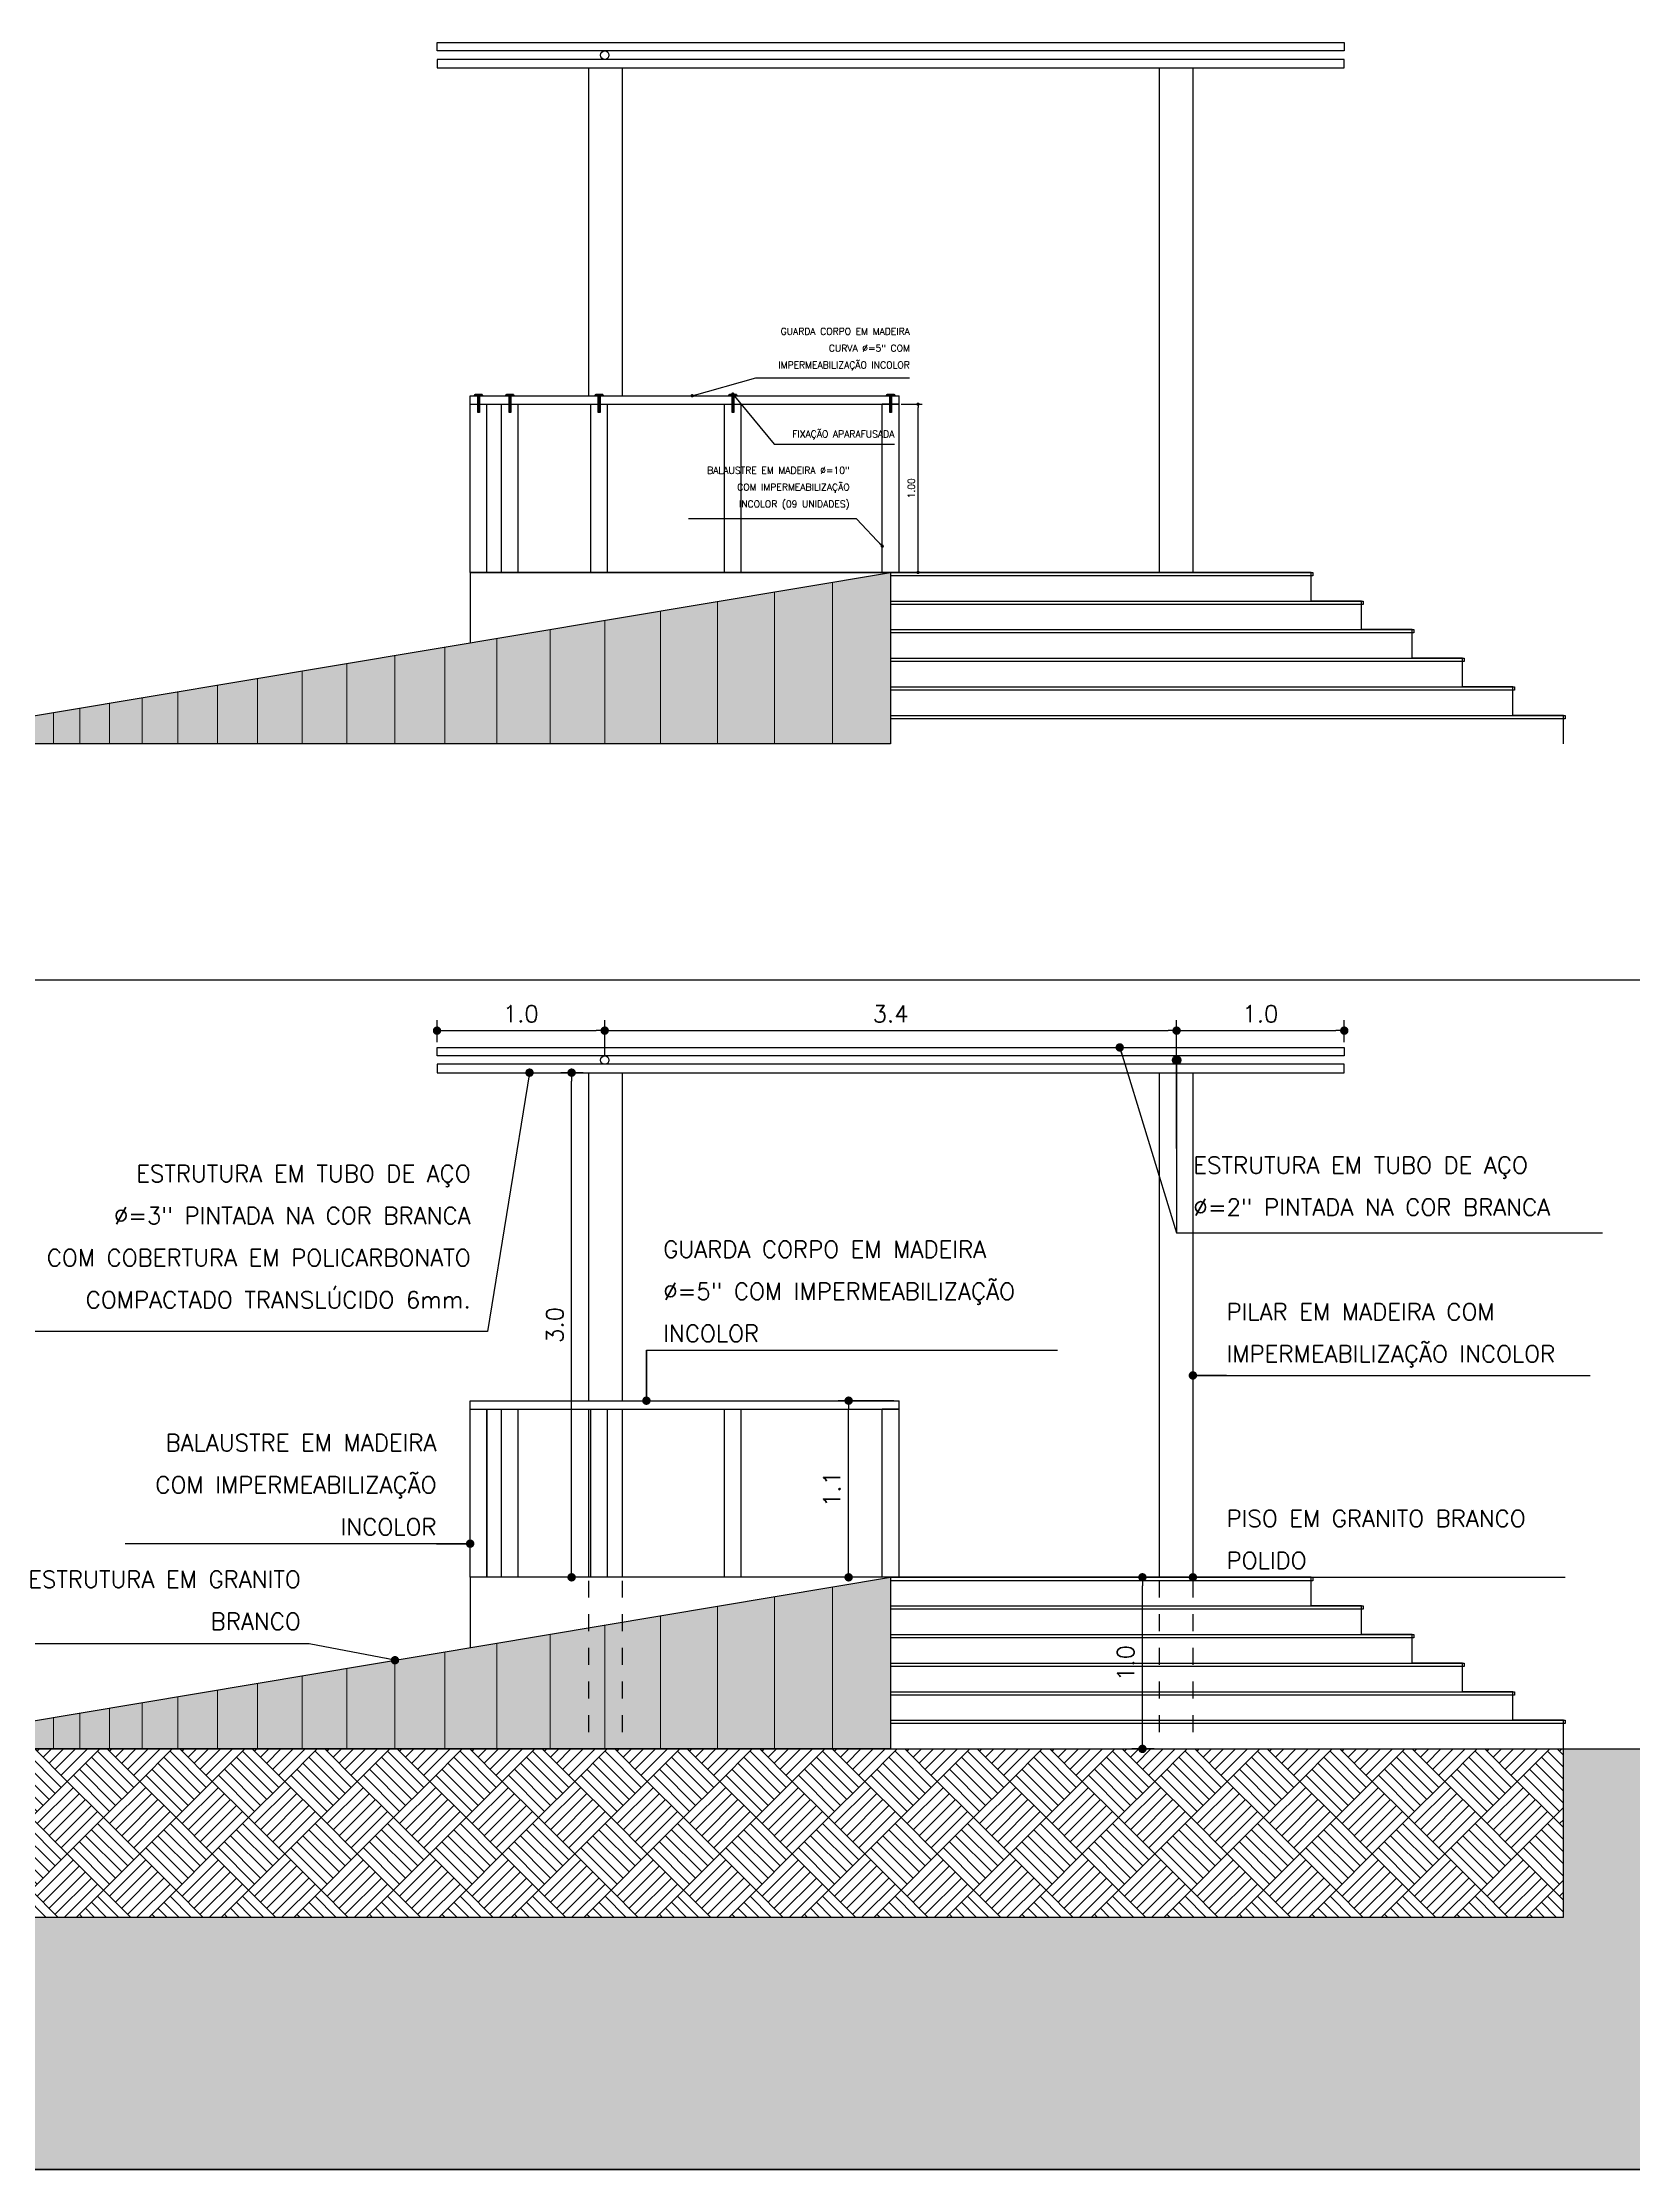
# Model space of a CAD drawing. Extents: x 387222 to 388513, y 9633222 to 9634061.
# Drawn here: x 387646.69 to 387656.14, y 9633394.67 to 9633407.31 of the extents above; entities that cross this region are included whole.
import ezdxf

# ---------------------------------------------------------------- set-up
doc = ezdxf.new("R2010")
doc.units = 0
doc.header["$LTSCALE"] = 0.049213
doc.header["$PDSIZE"] = -2.5
doc.linetypes.add('HIDDEN', pattern=[0.375, 0.25, -0.125])
doc.layers.get('Defpoints').update_dxf_attribs({"color": 8})
for name, color, linetype in [('AI-Cotas', 12, 'Continuous'), ('HACH', 8, 'Continuous'), ('MEIO-FIO', 3, 'Continuous'), ('P1', 1, 'Continuous'), ('P2', 2, 'Continuous'), ('PROJECAO', 8, 'HIDDEN')]:
    doc.layers.add(name, color=color, linetype=linetype)
doc.layers.add('Rachura', color=253, linetype='Continuous', lineweight=5)
doc.styles.add('RS20', font='romans.shx', dxfattribs={"height": 0.04})
doc.styles.add('RS50', font='romans.shx', dxfattribs={"height": 0.1})
doc.dimstyles.new('Cota 20', dxfattribs={"dimscale": 0.02, "dimtxt": 0.04, "dimasz": 1, "dimexe": 1.25, "dimexo": 0.625, "dimgap": 1, "dimtad": 1, "dimzin": 4, "dimdsep": 46, "dimtxsty": 'RS20', "dimblk": 'DOT', "dimcen": 0.1, "dimclrt": 2, "dimadec": 0, "dimazin": 0, "dimtfac": 1, "dimtix": 1, "dimtmove": 0, "dimatfit": 3, "dimldrblk": 'DOT', "dimfxl": 1, "dimarcsym": 0})
doc.dimstyles.new('Cota 50', dxfattribs={"dimscale": 0.05, "dimtxt": 0.1, "dimasz": 1, "dimexe": 1.25, "dimexo": 0.625, "dimgap": 1, "dimtad": 1, "dimzin": 4, "dimdsep": 46, "dimtxsty": 'RS50', "dimblk": 'DOT', "dimcen": 0.1, "dimclrd": 12, "dimclre": 12, "dimclrt": 2, "dimadec": 0, "dimazin": 0, "dimtfac": 1, "dimtix": 1, "dimtmove": 0, "dimatfit": 3, "dimldrblk": 'DOT', "dimfxl": 1.25, "dimarcsym": 0})
pattern_1 = [(135, (0, 0), (-0.431052293811, 3e-17), [0.3048, -0.3048]), (135, (0.03592, 0.03592), (-0.431052293811, 3e-17), [0.3048, -0.3048]), (135, (0.07184, 0.07184), (-0.431052293811, 3e-17), [0.3048, -0.3048]), (135, (0.10776, 0.10776), (-0.431052293811, 3e-17), [0.3048, -0.3048]), (135, (0.14368, 0.14368), (-0.431052293811, 3e-17), [0.3048, -0.3048]), (135, (0.1796, 0.1796), (-0.431052293811, 3e-17), [0.3048, -0.3048]), (135, (0.21553, 0.21553), (-0.431052293811, 3e-17), [0.3048, -0.3048]), (45, (-0.21553, 0.21553), (0.431052293811, -3e-17), [0.3048, -0.3048]), (45, (-0.25145, 0.25145), (0.431052293811, -3e-17), [0.3048, -0.3048]), (45, (-0.28737, 0.28737), (0.431052293811, -3e-17), [0.3048, -0.3048]), (45, (-0.3233, 0.3233), (0.431052293811, -3e-17), [0.3048, -0.3048]), (45, (-0.3592, 0.3592), (0.431052293811, -3e-17), [0.3048, -0.3048]), (45, (-0.39513, 0.39513), (0.431052293811, -3e-17), [0.3048, -0.3048]), (45, (-0.43105, 0.43105), (0.431052293811, -3e-17), [0.3048, -0.3048])]

# ---------------------------------------------------------------- blocks, each defined once
blk = doc.blocks.new('_Dot')
at = {"color": 0, "linetype": 'ByBlock', "lineweight": -2}
blk.add_line((-0.5, 0), (-1, 0), dxfattribs=at)
at = {"color": 0, "linetype": 'ByBlock', "const_width": 0.5}
blk.add_lwpolyline([(-0.25, 0, 1), (0.25, 0, 1)], format="xyb", close=True, dxfattribs=at)
blk = doc.blocks.new('*D440')
at = {"layer": 'AI-Cotas', "color": 12, "lineweight": -2, "transparency": 16777216}
for p, q in [((387653.298, 9633398.187), (387653.166, 9633398.187)), ((387653.229, 9633397.217), (387653.229, 9633398.137)), ((387653.298, 9633397.167), (387653.166, 9633397.167))]:
    blk.add_line(p, q, dxfattribs=at)
at = {"layer": 'Defpoints', "color": 0, "transparency": 16777216}
for p in [(387653.229, 9633398.187), (387653.329, 9633398.187), (387653.329, 9633397.167)]:
    blk.add_point(p, dxfattribs=at)
at = {"layer": 'AI-Cotas', "color": 12, "lineweight": -2, "transparency": 16777216, "xscale": 0.05, "yscale": 0.05, "zscale": 0.05}
for p, rotation in [((387653.229, 9633398.187), 90), ((387653.229, 9633397.167), 270)]:
    blk.add_blockref('_Dot', p, dxfattribs=dict(at, rotation=rotation))
at = {"layer": 'AI-Cotas', "color": 2, "transparency": 16777216, "insert": (387653.129, 9633397.677), "char_height": 0.1, "attachment_point": 5, "rotation": 90, "style": 'RS50'}
blk.add_mtext('1.0', dxfattribs=at)
blk = doc.blocks.new('*D441')
at = {"layer": 'AI-Cotas', "color": 12, "lineweight": -2, "transparency": 16777216}
for p, q in [((387651.75, 9633399.237), (387651.419, 9633399.237)), ((387651.482, 9633398.237), (387651.482, 9633399.187)), ((387651.75, 9633398.187), (387651.419, 9633398.187))]:
    blk.add_line(p, q, dxfattribs=at)
at = {"layer": 'Defpoints', "color": 0, "transparency": 16777216}
for p in [(387651.482, 9633399.237), (387651.782, 9633399.237), (387651.782, 9633398.187)]:
    blk.add_point(p, dxfattribs=at)
at = {"layer": 'AI-Cotas', "color": 12, "lineweight": -2, "transparency": 16777216, "xscale": 0.05, "yscale": 0.05, "zscale": 0.05}
for p, rotation in [((387651.482, 9633399.237), 90), ((387651.482, 9633398.187), 270)]:
    blk.add_blockref('_Dot', p, dxfattribs=dict(at, rotation=rotation))
at = {"layer": 'AI-Cotas', "color": 2, "transparency": 16777216, "insert": (387651.382, 9633398.712), "char_height": 0.1, "attachment_point": 5, "rotation": 90, "style": 'RS50'}
blk.add_mtext('1.1', dxfattribs=at)
blk = doc.blocks.new('*D442')
at = {"layer": 'AI-Cotas', "color": 12, "lineweight": -2, "transparency": 16777216}
for p, q in [((387649.903, 9633401.187), (387649.772, 9633401.187)), ((387649.835, 9633398.237), (387649.835, 9633401.137)), ((387649.903, 9633398.187), (387649.772, 9633398.187))]:
    blk.add_line(p, q, dxfattribs=at)
at = {"layer": 'Defpoints', "color": 0, "transparency": 16777216}
for p in [(387649.835, 9633401.187), (387649.935, 9633401.187), (387649.935, 9633398.187)]:
    blk.add_point(p, dxfattribs=at)
at = {"layer": 'AI-Cotas', "color": 12, "lineweight": -2, "transparency": 16777216, "xscale": 0.05, "yscale": 0.05, "zscale": 0.05}
for p, rotation in [((387649.835, 9633401.187), 90), ((387649.835, 9633398.187), 270)]:
    blk.add_blockref('_Dot', p, dxfattribs=dict(at, rotation=rotation))
at = {"layer": 'AI-Cotas', "color": 2, "transparency": 16777216, "insert": (387649.735, 9633399.687), "char_height": 0.1, "attachment_point": 5, "rotation": 90, "style": 'RS50'}
blk.add_mtext('3.0', dxfattribs=at)
blk = doc.blocks.new('*D443')
at = {"layer": 'AI-Cotas', "color": 12, "lineweight": -2, "transparency": 16777216}
for p, q in [((387649.035, 9633401.368), (387649.035, 9633401.499)), ((387649.085, 9633401.437), (387649.982, 9633401.437)), ((387650.032, 9633401.293), (387650.032, 9633401.499))]:
    blk.add_line(p, q, dxfattribs=at)
at = {"layer": 'Defpoints', "color": 0, "transparency": 16777216}
for p in [(387650.032, 9633401.437), (387649.035, 9633401.337), (387650.032, 9633401.262)]:
    blk.add_point(p, dxfattribs=at)
at = {"layer": 'AI-Cotas', "color": 12, "lineweight": -2, "transparency": 16777216, "xscale": 0.05, "yscale": 0.05, "zscale": 0.05, "rotation": 180}
blk.add_blockref('_Dot', (387649.035, 9633401.437), dxfattribs=at)
at = {"layer": 'AI-Cotas', "color": 12, "lineweight": -2, "transparency": 16777216, "xscale": 0.05, "yscale": 0.05, "zscale": 0.05}
blk.add_blockref('_Dot', (387650.032, 9633401.437), dxfattribs=at)
at = {"layer": 'AI-Cotas', "color": 2, "transparency": 16777216, "insert": (387649.533, 9633401.537), "char_height": 0.1, "attachment_point": 5, "style": 'RS50'}
blk.add_mtext('1.0', dxfattribs=at)
blk = doc.blocks.new('*D444')
at = {"layer": 'AI-Cotas', "color": 12, "lineweight": -2, "transparency": 16777216}
for p, q in [((387650.032, 9633401.293), (387650.032, 9633401.499)), ((387650.082, 9633401.437), (387653.382, 9633401.437)), ((387653.432, 9633401.293), (387653.432, 9633401.499))]:
    blk.add_line(p, q, dxfattribs=at)
at = {"layer": 'Defpoints', "color": 0, "transparency": 16777216}
for p in [(387653.432, 9633401.437), (387650.032, 9633401.262), (387653.432, 9633401.262)]:
    blk.add_point(p, dxfattribs=at)
at = {"layer": 'AI-Cotas', "color": 12, "lineweight": -2, "transparency": 16777216, "xscale": 0.05, "yscale": 0.05, "zscale": 0.05, "rotation": 180}
blk.add_blockref('_Dot', (387650.032, 9633401.437), dxfattribs=at)
at = {"layer": 'AI-Cotas', "color": 12, "lineweight": -2, "transparency": 16777216, "xscale": 0.05, "yscale": 0.05, "zscale": 0.05}
blk.add_blockref('_Dot', (387653.432, 9633401.437), dxfattribs=at)
at = {"layer": 'AI-Cotas', "color": 2, "transparency": 16777216, "insert": (387651.732, 9633401.537), "char_height": 0.1, "attachment_point": 5, "style": 'RS50'}
blk.add_mtext('3.4', dxfattribs=at)
blk = doc.blocks.new('*D445')
at = {"layer": 'AI-Cotas', "color": 12, "lineweight": -2, "transparency": 16777216}
for p, q in [((387653.432, 9633401.293), (387653.432, 9633401.499)), ((387653.482, 9633401.437), (387654.379, 9633401.437)), ((387654.429, 9633401.368), (387654.429, 9633401.499))]:
    blk.add_line(p, q, dxfattribs=at)
at = {"layer": 'Defpoints', "color": 0, "transparency": 16777216}
for p in [(387654.429, 9633401.437), (387653.432, 9633401.262), (387654.429, 9633401.337)]:
    blk.add_point(p, dxfattribs=at)
at = {"layer": 'AI-Cotas', "color": 12, "lineweight": -2, "transparency": 16777216, "xscale": 0.05, "yscale": 0.05, "zscale": 0.05, "rotation": 180}
blk.add_blockref('_Dot', (387653.432, 9633401.437), dxfattribs=at)
at = {"layer": 'AI-Cotas', "color": 12, "lineweight": -2, "transparency": 16777216, "xscale": 0.05, "yscale": 0.05, "zscale": 0.05}
blk.add_blockref('_Dot', (387654.429, 9633401.437), dxfattribs=at)
at = {"layer": 'AI-Cotas', "color": 2, "transparency": 16777216, "insert": (387653.93, 9633401.537), "char_height": 0.1, "attachment_point": 5, "style": 'RS50'}
blk.add_mtext('1.0', dxfattribs=at)
blk = doc.blocks.new('*D650')
at = {"layer": 'AI-Cotas', "color": 0, "lineweight": -2, "transparency": 16777216}
for p, q in [((387651.794, 9633405.161), (387651.92, 9633405.161)), ((387651.895, 9633404.181), (387651.895, 9633405.141)), ((387651.794, 9633404.161), (387651.92, 9633404.161))]:
    blk.add_line(p, q, dxfattribs=at)
at = {"layer": 'Defpoints', "color": 0, "transparency": 16777216}
for p in [(387651.782, 9633405.161), (387651.895, 9633405.161), (387651.782, 9633404.161)]:
    blk.add_point(p, dxfattribs=at)
at = {"layer": 'AI-Cotas', "color": 0, "lineweight": -2, "transparency": 16777216, "xscale": 0.02, "yscale": 0.02, "zscale": 0.02}
for p, rotation in [((387651.895, 9633405.161), 90), ((387651.895, 9633404.161), 270)]:
    blk.add_blockref('_Dot', p, dxfattribs=dict(at, rotation=rotation))
at = {"layer": 'AI-Cotas', "color": 2, "transparency": 16777216, "insert": (387651.855, 9633404.661), "char_height": 0.04, "attachment_point": 5, "rotation": 90, "style": 'RS20'}
blk.add_mtext('1.00', dxfattribs=at)

msp = doc.modelspace()

# ---------------------------------------------------------------- hatches: boundary and pattern name
h = msp.add_hatch(color=256)
h.dxf.hatch_style = 1
edge = h.paths.add_edge_path()
edge.add_line((387649.277, 9633405.211), (387649.257, 9633405.211))
edge.add_arc((387649.267, 9633405.211), 0.01, 90, 180, ccw=False)
edge.add_line((387649.267, 9633405.221), (387649.297, 9633405.221))
edge.add_arc((387649.297, 9633405.211), 0.01, 0, 90, ccw=False)
edge.add_line((387649.307, 9633405.211), (387649.287, 9633405.211))
edge.add_line((387649.287, 9633405.211), (387649.287, 9633405.111))
edge.add_line((387649.287, 9633405.111), (387649.277, 9633405.111))
edge.add_line((387649.277, 9633405.111), (387649.277, 9633405.211))
h = msp.add_hatch(color=256)
h.dxf.hatch_style = 1
edge = h.paths.add_edge_path()
edge.add_line((387649.463, 9633405.211), (387649.443, 9633405.211))
edge.add_arc((387649.453, 9633405.211), 0.01, 90, 180, ccw=False)
edge.add_line((387649.453, 9633405.221), (387649.483, 9633405.221))
edge.add_arc((387649.483, 9633405.211), 0.01, 0, 90, ccw=False)
edge.add_line((387649.493, 9633405.211), (387649.473, 9633405.211))
edge.add_line((387649.473, 9633405.211), (387649.473, 9633405.111))
edge.add_line((387649.473, 9633405.111), (387649.463, 9633405.111))
edge.add_line((387649.463, 9633405.111), (387649.463, 9633405.211))
h = msp.add_hatch(color=256)
h.dxf.hatch_style = 1
edge = h.paths.add_edge_path()
edge.add_line((387649.994, 9633405.211), (387649.974, 9633405.211))
edge.add_arc((387649.984, 9633405.211), 0.01, 90, 180, ccw=False)
edge.add_line((387649.984, 9633405.221), (387650.014, 9633405.221))
edge.add_arc((387650.014, 9633405.211), 0.01, 0, 90, ccw=False)
edge.add_line((387650.024, 9633405.211), (387650.004, 9633405.211))
edge.add_line((387650.004, 9633405.211), (387650.004, 9633405.111))
edge.add_line((387650.004, 9633405.111), (387649.994, 9633405.111))
edge.add_line((387649.994, 9633405.111), (387649.994, 9633405.211))
h = msp.add_hatch(color=256)
h.dxf.hatch_style = 1
edge = h.paths.add_edge_path()
edge.add_line((387650.789, 9633405.211), (387650.769, 9633405.211))
edge.add_arc((387650.779, 9633405.211), 0.01, 90, 180, ccw=False)
edge.add_line((387650.779, 9633405.221), (387650.809, 9633405.221))
edge.add_arc((387650.809, 9633405.211), 0.01, 0, 90, ccw=False)
edge.add_line((387650.819, 9633405.211), (387650.799, 9633405.211))
edge.add_line((387650.799, 9633405.211), (387650.799, 9633405.111))
edge.add_line((387650.799, 9633405.111), (387650.789, 9633405.111))
edge.add_line((387650.789, 9633405.111), (387650.789, 9633405.211))
h = msp.add_hatch(color=256)
h.dxf.hatch_style = 1
edge = h.paths.add_edge_path()
edge.add_line((387651.727, 9633405.211), (387651.707, 9633405.211))
edge.add_arc((387651.717, 9633405.211), 0.01, 90, 180, ccw=False)
edge.add_line((387651.717, 9633405.221), (387651.747, 9633405.221))
edge.add_arc((387651.747, 9633405.211), 0.01, 0, 90, ccw=False)
edge.add_line((387651.757, 9633405.211), (387651.737, 9633405.211))
edge.add_line((387651.737, 9633405.211), (387651.737, 9633405.111))
edge.add_line((387651.737, 9633405.111), (387651.727, 9633405.111))
edge.add_line((387651.727, 9633405.111), (387651.727, 9633405.211))
at = {"layer": 'HACH'}
h = msp.add_hatch(dxfattribs=at)
h.set_pattern_fill('AR-SAND', color=256, scale=0.001, style=0)
h.set_pattern_definition([(37.5, (0, 53.86562), (-0.00160003129598, 0.04894132373293), [0, -0.038608, 0, -0.04318, 0, -0.041275]), (7.5, (0, 53.86562), (0.0449523283138, 0.07168251005684), [0, -0.020828, 0, -0.034798, 0, -0.013335]), (327.5, (-0.03124, 53.86562), (0.07909923702415, 0.00014371846785), [0, -0.0127, 0, -0.04572, 0, -0.05969]), (317.5, (-0.03124, 53.86562), (0.07635564524723, 0.0222929323257), [0, -0.00635, 0, -0.029972, 0, -0.03429])])
h.paths.add_polyline_path([(387646.232, 9633403.141), (387646.232, 9633403.241), (387651.732, 9633404.161), (387651.732, 9633403.141)])
h = msp.add_hatch(dxfattribs=at)
h.set_pattern_fill('AR-SAND', color=256, scale=0.001, style=0)
h.set_pattern_definition([(37.5, (0, 47.89126), (-0.00160003129598, 0.04894132373293), [0, -0.038608, 0, -0.04318, 0, -0.041275]), (7.5, (0, 47.89126), (0.0449523283138, 0.07168251005684), [0, -0.020828, 0, -0.034798, 0, -0.013335]), (327.5, (-0.03124, 47.89126), (0.07909923702415, 0.00014371846785), [0, -0.0127, 0, -0.04572, 0, -0.05969]), (317.5, (-0.03124, 47.89126), (0.07635564524723, 0.0222929323257), [0, -0.00635, 0, -0.029972, 0, -0.03429])])
h.paths.add_polyline_path([(387646.232, 9633397.167), (387646.232, 9633397.267), (387651.732, 9633398.187), (387651.732, 9633397.167)])
h = msp.add_hatch(dxfattribs=at)
h.set_pattern_fill('AR-PARQ1', color=256, scale=0.001, angle=45)
h.set_pattern_definition(pattern_1)
h.paths.add_polyline_path([(387645.232, 9633397.167), (387646.232, 9633397.167), (387646.232, 9633396.167), (387655.732, 9633396.167), (387655.732, 9633397.167), (387661.732, 9633397.167), (387661.732, 9633394.667), (387645.232, 9633394.667)])
h = msp.add_hatch(dxfattribs=at)
h.set_pattern_fill('AR-PARQ1', color=256, scale=0.001, angle=45)
h.set_pattern_definition(pattern_1)
h.paths.add_polyline_path([(387655.732, 9633397.167), (387646.232, 9633397.167), (387646.232, 9633396.167), (387655.732, 9633396.167)])

# ---------------------------------------------------------------- linework, layer by layer
for points in [[(387654.429, 9633407.161), (387654.429, 9633407.211), (387649.035, 9633407.211), (387649.035, 9633407.161)], [(387654.429, 9633401.187), (387654.429, 9633401.237), (387649.035, 9633401.237), (387649.035, 9633401.187)]]:
    msp.add_lwpolyline(points, close=True)
for points in [[(387649.935, 9633407.161), (387649.935, 9633405.211)], [(387650.135, 9633407.161), (387650.135, 9633405.211)], [(387653.329, 9633407.161), (387653.329, 9633404.161)], [(387653.529, 9633407.161), (387653.529, 9633404.161)], [(387649.277, 9633405.221), (387649.287, 9633405.221)], [(387649.463, 9633405.221), (387649.473, 9633405.221)], [(387649.994, 9633405.221), (387650.004, 9633405.221)], [(387650.789, 9633405.221), (387650.799, 9633405.221)], [(387651.727, 9633405.221), (387651.737, 9633405.221)], [(387649.232, 9633404.161), (387654.232, 9633404.161)], [(387649.935, 9633401.187), (387649.935, 9633399.237)], [(387650.135, 9633401.187), (387650.135, 9633399.237)], [(387653.329, 9633401.187), (387653.329, 9633398.187)], [(387653.529, 9633401.187), (387653.529, 9633398.187)], [(387649.935, 9633399.187), (387649.935, 9633398.187)], [(387650.135, 9633399.187), (387650.135, 9633398.187)], [(387637.754, 9633397.167), (387675.985, 9633397.167)]]:
    msp.add_lwpolyline(points)
for points in [[(387649.277, 9633405.211), (387649.257, 9633405.211), (387649.257, 9633405.211, -0.414214), (387649.267, 9633405.221), (387649.297, 9633405.221, -0.414214), (387649.307, 9633405.211), (387649.307, 9633405.211), (387649.287, 9633405.211), (387649.287, 9633405.111), (387649.277, 9633405.111)], [(387649.463, 9633405.211), (387649.443, 9633405.211), (387649.443, 9633405.211, -0.414214), (387649.453, 9633405.221), (387649.483, 9633405.221, -0.414214), (387649.493, 9633405.211), (387649.493, 9633405.211), (387649.473, 9633405.211), (387649.473, 9633405.111), (387649.463, 9633405.111)], [(387649.994, 9633405.211), (387649.974, 9633405.211), (387649.974, 9633405.211, -0.414214), (387649.984, 9633405.221), (387650.014, 9633405.221, -0.414214), (387650.024, 9633405.211), (387650.024, 9633405.211), (387650.004, 9633405.211), (387650.004, 9633405.111), (387649.994, 9633405.111)], [(387650.789, 9633405.211), (387650.769, 9633405.211), (387650.769, 9633405.211, -0.414214), (387650.779, 9633405.221), (387650.809, 9633405.221, -0.414214), (387650.819, 9633405.211), (387650.819, 9633405.211), (387650.799, 9633405.211), (387650.799, 9633405.111), (387650.789, 9633405.111)], [(387651.727, 9633405.211), (387651.707, 9633405.211), (387651.707, 9633405.211, -0.414214), (387651.717, 9633405.221), (387651.747, 9633405.221, -0.414214), (387651.757, 9633405.211), (387651.757, 9633405.211), (387651.737, 9633405.211), (387651.737, 9633405.111), (387651.727, 9633405.111)]]:
    msp.add_lwpolyline(points, format="xyb", close=True)
for centre in [(387650.032, 9633407.236), (387650.032, 9633401.262)]:
    msp.add_circle(centre, 0.025)
at = {"layer": 'AI-Cotas'}
for points in [[(387653.432, 9633400.737), (387653.432, 9633401.262)], [(387653.432, 9633400.737), (387653.432, 9633401.262)], [(387650.28, 9633399.537), (387650.28, 9633399.237)], [(387653.729, 9633399.387), (387653.529, 9633399.387)], [(387649.032, 9633398.387), (387649.232, 9633398.387)], [(387653.729, 9633398.187), (387653.529, 9633398.187)]]:
    msp.add_lwpolyline(points, dxfattribs=at)
at = {"layer": 'Defpoints'}
msp.add_lwpolyline([(387661.732, 9633401.737), (387645.232, 9633401.737), (387645.232, 9633394.667), (387661.732, 9633394.667)], close=True, dxfattribs=at)
at = {"layer": 'HACH'}
msp.add_lwpolyline([(387645.232, 9633397.167), (387646.232, 9633397.167), (387646.232, 9633396.167), (387655.732, 9633396.167), (387655.732, 9633397.167), (387661.732, 9633397.167), (387661.732, 9633394.667), (387645.232, 9633394.667), (387645.232, 9633397.167)], dxfattribs=at)
at = {"layer": 'MEIO-FIO'}
for points in [[(387646.232, 9633403.141), (387646.232, 9633403.241), (387651.732, 9633404.161), (387651.732, 9633403.141), (387646.232, 9633403.141)], [(387646.232, 9633397.167), (387646.232, 9633397.267), (387651.732, 9633398.187), (387651.732, 9633397.167), (387646.232, 9633397.167)]]:
    msp.add_lwpolyline(points, dxfattribs=at)
at = {"layer": 'P1'}
for points in [[(387649.035, 9633407.261), (387649.035, 9633407.311), (387654.429, 9633407.311), (387654.429, 9633407.261)], [(387649.035, 9633401.287), (387649.035, 9633401.337), (387654.429, 9633401.337), (387654.429, 9633401.287)]]:
    msp.add_lwpolyline(points, close=True, dxfattribs=at)
msp.add_circle((387653.432, 9633401.262), 0.025, dxfattribs=at)
at = {"layer": 'P2'}
for p, q in [((387649.232, 9633404.161), (387649.232, 9633405.211)), ((387651.782, 9633404.161), (387651.782, 9633405.211)), ((387649.332, 9633404.161), (387649.332, 9633405.161)), ((387649.418, 9633404.161), (387649.418, 9633405.161)), ((387649.518, 9633404.161), (387649.518, 9633405.161)), ((387649.949, 9633404.161), (387649.949, 9633405.161)), ((387650.049, 9633404.161), (387650.049, 9633405.161)), ((387650.744, 9633404.161), (387650.744, 9633405.161)), ((387650.844, 9633404.161), (387650.844, 9633405.161)), ((387651.682, 9633404.161), (387651.682, 9633405.161)), ((387651.682, 9633404.161), (387651.682, 9633405.161)), ((387651.782, 9633404.161), (387651.782, 9633405.161)), ((387649.232, 9633398.187), (387649.232, 9633399.237)), ((387649.232, 9633398.187), (387649.232, 9633399.237)), ((387651.782, 9633398.187), (387651.782, 9633399.237)), ((387649.232, 9633398.187), (387649.232, 9633399.187)), ((387649.332, 9633399.187), (387649.332, 9633398.187)), ((387649.332, 9633399.187), (387649.332, 9633398.187)), ((387649.332, 9633398.187), (387649.332, 9633399.187)), ((387649.418, 9633398.187), (387649.418, 9633399.187)), ((387649.518, 9633398.187), (387649.518, 9633399.187)), ((387649.949, 9633398.187), (387649.949, 9633399.187)), ((387650.049, 9633398.187), (387650.049, 9633399.187)), ((387650.744, 9633398.187), (387650.744, 9633399.187)), ((387650.844, 9633398.187), (387650.844, 9633399.187)), ((387651.682, 9633398.187), (387651.682, 9633399.187)), ((387651.682, 9633398.187), (387651.682, 9633399.187)), ((387651.782, 9633398.187), (387651.782, 9633399.187))]:
    msp.add_line(p, q, dxfattribs=at)
for points in [[(387649.232, 9633405.211), (387651.782, 9633405.211)], [(387649.232, 9633405.161), (387651.782, 9633405.161)], [(387651.782, 9633405.161), (387651.682, 9633405.161)], [(387655.732, 9633403.141), (387655.732, 9633403.311), (387655.432, 9633403.311), (387655.432, 9633403.481), (387655.132, 9633403.481), (387655.132, 9633403.651), (387654.832, 9633403.651), (387654.832, 9633403.821), (387654.532, 9633403.821), (387654.532, 9633403.991), (387654.232, 9633403.991), (387654.232, 9633404.161), (387649.232, 9633404.161)], [(387649.232, 9633404.161), (387649.232, 9633403.743)], [(387651.732, 9633404.161), (387654.242, 9633404.161), (387654.242, 9633404.141), (387651.732, 9633404.141)], [(387651.732, 9633403.991), (387654.542, 9633403.991), (387654.542, 9633403.971), (387651.732, 9633403.971)], [(387651.732, 9633403.821), (387654.842, 9633403.821), (387654.842, 9633403.801), (387651.732, 9633403.801)], [(387651.732, 9633403.651), (387655.142, 9633403.651), (387655.142, 9633403.631), (387651.732, 9633403.631)], [(387651.732, 9633403.481), (387655.442, 9633403.481), (387655.442, 9633403.461), (387651.732, 9633403.461)], [(387651.732, 9633403.311), (387655.742, 9633403.311), (387655.742, 9633403.291), (387651.732, 9633403.291)], [(387649.232, 9633399.237), (387651.782, 9633399.237)], [(387649.232, 9633399.187), (387651.782, 9633399.187)], [(387651.782, 9633399.187), (387651.682, 9633399.187)], [(387655.732, 9633397.167), (387655.732, 9633397.337), (387655.432, 9633397.337), (387655.432, 9633397.507), (387655.132, 9633397.507), (387655.132, 9633397.677), (387654.832, 9633397.677), (387654.832, 9633397.847), (387654.532, 9633397.847), (387654.532, 9633398.017), (387654.232, 9633398.017), (387654.232, 9633398.187), (387649.232, 9633398.187)], [(387649.232, 9633398.187), (387649.232, 9633397.769)], [(387651.732, 9633398.187), (387654.242, 9633398.187), (387654.242, 9633398.167), (387651.732, 9633398.167)], [(387651.732, 9633398.017), (387654.542, 9633398.017), (387654.542, 9633397.997), (387651.732, 9633397.997)], [(387651.732, 9633397.847), (387654.842, 9633397.847), (387654.842, 9633397.827), (387651.732, 9633397.827)], [(387651.732, 9633397.677), (387655.142, 9633397.677), (387655.142, 9633397.657), (387651.732, 9633397.657)], [(387651.732, 9633397.507), (387655.442, 9633397.507), (387655.442, 9633397.487), (387651.732, 9633397.487)], [(387651.732, 9633397.337), (387655.742, 9633397.337), (387655.742, 9633397.317), (387651.732, 9633397.317)]]:
    msp.add_lwpolyline(points, dxfattribs=at)
at = {"layer": 'PROJECAO', "ltscale": 5}
for points in [[(387649.935, 9633398.167), (387649.935, 9633397.167)], [(387650.135, 9633398.167), (387650.135, 9633397.167)], [(387653.329, 9633398.167), (387653.329, 9633397.167)], [(387653.529, 9633398.167), (387653.529, 9633397.167)]]:
    msp.add_lwpolyline(points, dxfattribs=at)
at = {"layer": 'Rachura'}
for p, q in [((387651.042, 9633403.141), (387651.042, 9633404.046)), ((387651.386, 9633403.141), (387651.386, 9633404.103)), ((387650.364, 9633403.141), (387650.364, 9633403.932)), ((387650.703, 9633403.141), (387650.703, 9633403.989)), ((387649.707, 9633403.141), (387649.707, 9633403.822)), ((387650.032, 9633403.141), (387650.032, 9633403.877)), ((387648.785, 9633403.141), (387648.785, 9633403.668)), ((387649.082, 9633403.141), (387649.082, 9633403.718)), ((387649.39, 9633403.141), (387649.39, 9633403.769)), ((387648.233, 9633403.141), (387648.233, 9633403.576)), ((387648.499, 9633403.141), (387648.499, 9633403.62)), ((387647.282, 9633403.141), (387647.282, 9633403.417)), ((387647.494, 9633403.141), (387647.494, 9633403.452)), ((387647.73, 9633403.141), (387647.73, 9633403.492)), ((387647.967, 9633403.141), (387647.967, 9633403.531)), ((387646.755, 9633403.141), (387646.755, 9633403.329)), ((387646.912, 9633403.141), (387646.912, 9633403.355)), ((387647.088, 9633403.141), (387647.088, 9633403.384)), ((387651.386, 9633397.167), (387651.386, 9633398.129)), ((387650.703, 9633397.167), (387650.703, 9633398.015)), ((387651.042, 9633397.167), (387651.042, 9633398.071)), ((387649.707, 9633397.167), (387649.707, 9633397.848)), ((387650.032, 9633397.167), (387650.032, 9633397.902)), ((387650.364, 9633397.167), (387650.364, 9633397.958)), ((387649.082, 9633397.167), (387649.082, 9633397.744)), ((387649.39, 9633397.167), (387649.39, 9633397.795)), ((387648.233, 9633397.167), (387648.233, 9633397.601)), ((387648.499, 9633397.167), (387648.499, 9633397.646)), ((387648.785, 9633397.167), (387648.785, 9633397.694)), ((387647.494, 9633397.167), (387647.494, 9633397.478)), ((387647.73, 9633397.167), (387647.73, 9633397.517)), ((387647.967, 9633397.167), (387647.967, 9633397.557)), ((387646.755, 9633397.167), (387646.755, 9633397.354)), ((387646.912, 9633397.167), (387646.912, 9633397.381)), ((387647.088, 9633397.167), (387647.088, 9633397.41)), ((387647.282, 9633397.167), (387647.282, 9633397.442))]:
    msp.add_line(p, q, dxfattribs=at)

# ---------------------------------------------------------------- texts
at = {"layer": 'AI-Cotas'}
for s, insert, char_height, attachment_point, style in [('\\pxsm1.5;GUARDA CORPO EM MADEIRA\\PCURVA Ø=5" COM\\PIMPERMEABILIZAÇÃO INCOLOR', (387651.846, 9633405.614), 0.04, 3, 'RS20'), ('\\pxsm1.5;FIXAÇÃO APARAFUSADA', (387651.754, 9633405.004), 0.04, 3, 'RS20'), ('\\pxsm1.5;BALAUSTRE EM MADEIRA Ø=10"\\PCOM IMPERMEABILIZAÇÃO\\PINCOLOR (09 UNIDADES)', (387651.488, 9633404.788), 0.04, 3, 'RS20'), ('\\pxsm1.5;ESTRUTURA EM TUBO DE AÇO\\PØ=3" PINTADA NA COR BRANCA\\PCOM COBERTURA EM POLICARBONATO\\PCOMPACTADO TRANSLÚCIDO 6mm.', (387649.235, 9633400.637), 0.1, 3, 'RS50'), ('\\pxsm1.5;ESTRUTURA EM TUBO DE AÇO\\PØ=2" PINTADA NA COR BRANCA', (387653.532, 9633400.687), 0.1, 1, 'RS50'), ('\\pxsm1.5;GUARDA CORPO EM MADEIRA\\PØ=5" COM IMPERMEABILIZAÇÃO\\PINCOLOR', (387650.38, 9633399.587), 0.1, 7, 'RS50'), ('\\pxsm1.5;PILAR EM MADEIRA COM\\PIMPERMEABILIZAÇÃO INCOLOR', (387653.729, 9633399.437), 0.1, 7, 'RS50'), ('\\pxsm1.5;BALAUSTRE EM MADEIRA\\PCOM IMPERMEABILIZAÇÃO\\PINCOLOR', (387649.032, 9633398.437), 0.1, 9, 'RS50'), ('\\pxsm1.5;PISO EM GRANITO BRANCO\\PPOLIDO', (387653.729, 9633398.237), 0.1, 7, 'RS50'), ('\\pxsm1.5;ESTRUTURA EM GRANITO\\PBRANCO', (387648.225, 9633398.225), 0.1, 3, 'RS50')]:
    msp.add_mtext(s, dxfattribs=dict(at, insert=insert, char_height=char_height, attachment_point=attachment_point, style=style))

# ---------------------------------------------------------------- dimensions: what is measured, and where the dimension line sits
dim = msp.add_linear_dim(base=(387651.895, 9633405.161), p1=(387651.782, 9633404.161), p2=(387651.782, 9633405.161), angle=90, dimstyle='Cota 20', dxfattribs=at)
dim.commit()
dim.dimension.update_dxf_attribs({"geometry": '*D650', "text_midpoint": (387651.855, 9633404.661)})
for base, p1, p2, picture, middle in [((387650.032, 9633401.437), (387649.035, 9633401.337), (387650.032, 9633401.262), '*D443', (387649.533, 9633401.537)), ((387653.432, 9633401.437), (387650.032, 9633401.262), (387653.432, 9633401.262), '*D444', (387651.732, 9633401.537)), ((387654.429, 9633401.437), (387653.432, 9633401.262), (387654.429, 9633401.337), '*D445', (387653.93, 9633401.537))]:
    dim = msp.add_linear_dim(base=base, p1=p1, p2=p2, dimstyle='Cota 50', override={"dimdec": 1}, dxfattribs=at)
    dim.commit()
    dim.dimension.update_dxf_attribs({"geometry": picture, "text_midpoint": middle})
for base, p1, p2, picture, middle in [((387649.835, 9633401.187), (387649.935, 9633398.187), (387649.935, 9633401.187), '*D442', (387649.735, 9633399.687)), ((387651.481723815, 9633399.236728506), (387651.781723815, 9633398.186728505), (387651.781723815, 9633399.236728506), '*D441', (387651.381723814, 9633398.711728506)), ((387653.229, 9633398.187), (387653.329, 9633397.167), (387653.329, 9633398.187), '*D440', (387653.129, 9633397.677))]:
    dim = msp.add_linear_dim(base=base, p1=p1, p2=p2, angle=90, dimstyle='Cota 50', override={"dimdec": 1}, dxfattribs=at)
    dim.commit()
    dim.dimension.update_dxf_attribs({"geometry": picture, "text_midpoint": middle})

# ---------------------------------------------------------------- leaders
at = {"layer": 'AI-Cotas', "annotation_type": 0, "has_hookline": 1}
for points, dimstyle, hookline_direction, text_width in [([(387650.552, 9633405.211), (387650.931, 9633405.318), (387650.951, 9633405.318)], 'Cota 20', 0, 0.874), ([(387650.794, 9633405.221), (387651.04, 9633404.923), (387651.06, 9633404.923)], 'Cota 20', 0, 0.674), ([(387651.682, 9633404.317), (387651.528, 9633404.479), (387651.508, 9633404.479)], 'Cota 20', 1, 0.958), ([(387653.432, 9633401.262), (387653.432, 9633400.234), (387653.482, 9633400.234)], 'Cota 50', 0, 2.433), ([(387649.585, 9633401.187), (387649.335, 9633399.649), (387649.285, 9633399.649)], 'Cota 50', 1, 2.843), ([(387650.28, 9633399.237), (387650.28, 9633399.537), (387650.33, 9633399.537)], 'Cota 50', 0, 2.343), ([(387653.529, 9633399.387), (387653.679, 9633399.387)], 'Cota 50', 0, 2.162), ([(387649.232, 9633398.387), (387649.082, 9633398.387)], 'Cota 50', 1, 1.852), ([(387653.529, 9633398.187), (387653.679, 9633398.187)], 'Cota 50', 0, 2.014), ([(387648.785, 9633397.694), (387648.275, 9633397.792)], 'Cota 50', 1, 1.814)]:
    msp.add_leader(points, dimstyle=dimstyle, dxfattribs=dict(at, hookline_direction=hookline_direction, text_width=text_width))
at = {"layer": 'AI-Cotas'}
msp.add_leader([(387653.094, 9633401.337), (387653.432, 9633400.234)], dimstyle='Cota 50', dxfattribs=at)

doc.saveas('drawing.dxf')
